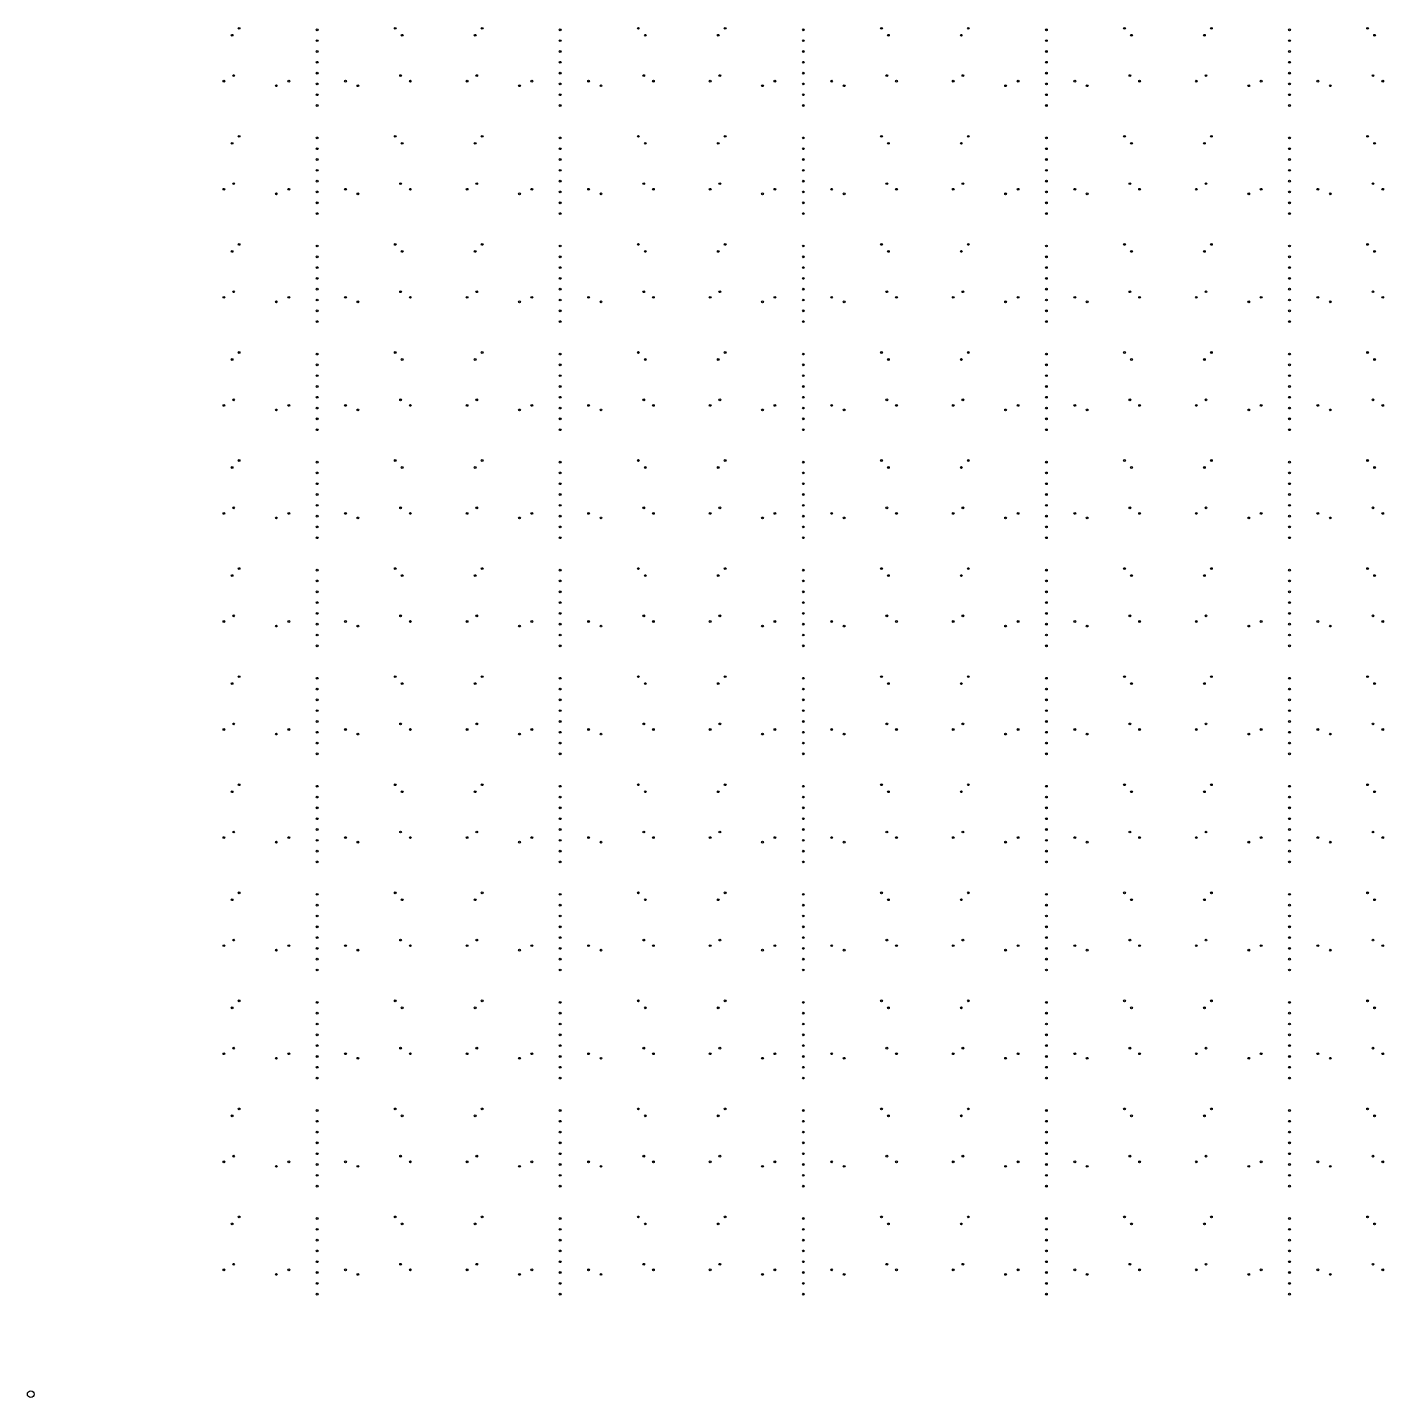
# Model space of a CAD drawing. Extents: x 50 to 173, y 50 to 173.
# Drawn here: x 49.9 to 110, y 49.9 to 110.6 of the extents above; entities that cross this region are included whole.
import ezdxf

# ---------------------------------------------------------------- set-up
doc = ezdxf.new("R2010")
doc.units = 0

msp = doc.modelspace()

# ---------------------------------------------------------------- linework, layer by layer
at = {"layer": '4H'}
msp.add_circle((50, 50), 0.15, dxfattribs=at)
at = {"layer": 'PET'}
for centre in [(59.234, 110.552), (66.16, 110.552), (70.012, 110.552), (76.939, 110.552), (80.791, 110.552), (87.717, 110.552), (91.569, 110.552), (98.496, 110.552), (102.347, 110.552), (109.274, 110.552), (58.925, 110.243), (62.697, 110.483), (62.697, 110.004), (66.469, 110.243), (69.703, 110.243), (73.475, 110.483), (73.475, 110.004), (77.248, 110.243), (80.481, 110.243), (84.254, 110.483), (84.254, 110.004), (88.026, 110.243), (91.26, 110.243), (95.032, 110.483), (95.032, 110.004), (98.805, 110.243), (102.038, 110.243), (105.811, 110.483), (105.811, 110.004), (109.583, 110.243), (62.697, 109.525), (73.475, 109.525), (84.254, 109.525), (95.032, 109.525), (105.811, 109.525), (62.697, 109.046), (73.475, 109.046), (84.254, 109.046), (95.032, 109.046), (105.811, 109.046), (58.565, 108.207), (58.996, 108.456), (61.44, 108.207), (62.697, 108.566), (63.954, 108.207), (66.398, 108.456), (66.829, 108.207), (69.344, 108.207), (69.774, 108.456), (72.218, 108.207), (73.475, 108.566), (74.733, 108.207), (77.177, 108.456), (77.607, 108.207), (80.122, 108.207), (80.553, 108.456), (82.996, 108.207), (84.254, 108.566), (85.511, 108.207), (87.955, 108.456), (88.386, 108.207), (90.901, 108.207), (91.331, 108.456), (93.775, 108.207), (95.032, 108.566), (96.29, 108.207), (98.734, 108.456), (99.164, 108.207), (101.679, 108.207), (102.109, 108.456), (104.553, 108.207), (105.811, 108.566), (107.068, 108.207), (109.512, 108.456), (109.943, 108.207), (60.888, 108.007), (62.697, 108.087), (62.697, 107.608), (64.506, 108.007), (71.667, 108.007), (73.475, 108.087), (73.475, 107.608), (75.284, 108.007), (82.445, 108.007), (84.254, 108.087), (84.254, 107.608), (86.063, 108.007), (93.223, 108.007), (95.032, 108.087), (95.032, 107.608), (96.841, 108.007), (104.002, 108.007), (105.811, 108.087), (105.811, 107.608), (107.62, 108.007), (62.697, 107.129), (73.475, 107.129), (84.254, 107.129), (95.032, 107.129), (105.811, 107.129), (59.234, 105.762), (62.697, 105.692), (66.16, 105.762), (70.012, 105.762), (73.475, 105.692), (76.939, 105.762), (80.791, 105.762), (84.254, 105.692), (87.717, 105.762), (91.569, 105.762), (95.032, 105.692), (98.496, 105.762), (102.347, 105.762), (105.811, 105.692), (109.274, 105.762), (58.925, 105.453), (62.697, 105.213), (66.469, 105.453), (69.703, 105.453), (73.475, 105.213), (77.248, 105.453), (80.481, 105.453), (84.254, 105.213), (88.026, 105.453), (91.26, 105.453), (95.032, 105.213), (98.805, 105.453), (102.038, 105.453), (105.811, 105.213), (109.583, 105.453), (62.697, 104.734), (73.475, 104.734), (84.254, 104.734), (95.032, 104.734), (105.811, 104.734), (62.697, 104.255), (73.475, 104.255), (84.254, 104.255), (95.032, 104.255), (105.811, 104.255), (58.565, 103.417), (58.996, 103.665), (61.44, 103.417), (62.697, 103.776), (62.697, 103.297), (63.954, 103.417), (66.398, 103.665), (66.829, 103.417), (69.344, 103.417), (69.774, 103.665), (72.218, 103.417), (73.475, 103.776), (73.475, 103.297), (74.733, 103.417), (77.177, 103.665), (77.607, 103.417), (80.122, 103.417), (80.553, 103.665), (82.996, 103.417), (84.254, 103.776), (84.254, 103.297), (85.511, 103.417), (87.955, 103.665), (88.386, 103.417), (90.901, 103.417), (91.331, 103.665), (93.775, 103.417), (95.032, 103.776), (95.032, 103.297), (96.29, 103.417), (98.734, 103.665), (99.164, 103.417), (101.679, 103.417), (102.109, 103.665), (104.553, 103.417), (105.811, 103.776), (105.811, 103.297), (107.068, 103.417), (109.512, 103.665), (109.943, 103.417), (60.888, 103.216), (62.697, 102.818), (64.506, 103.216), (71.667, 103.216), (73.475, 102.818), (75.284, 103.216), (82.445, 103.216), (84.254, 102.818), (86.063, 103.216), (93.223, 103.216), (95.032, 102.818), (96.841, 103.216), (104.002, 103.216), (105.811, 102.818), (107.62, 103.216), (62.697, 102.339), (73.475, 102.339), (84.254, 102.339), (95.032, 102.339), (105.811, 102.339), (59.234, 100.971), (62.697, 100.902), (66.16, 100.971), (70.012, 100.971), (73.475, 100.902), (76.939, 100.971), (80.791, 100.971), (84.254, 100.902), (87.717, 100.971), (91.569, 100.971), (95.032, 100.902), (98.496, 100.971), (102.347, 100.971), (105.811, 100.902), (109.274, 100.971), (58.925, 100.662), (62.697, 100.423), (66.469, 100.662), (69.703, 100.662), (73.475, 100.423), (77.248, 100.662), (80.481, 100.662), (84.254, 100.423), (88.026, 100.662), (91.26, 100.662), (95.032, 100.423), (98.805, 100.662), (102.038, 100.662), (105.811, 100.423), (109.583, 100.662), (62.697, 99.944), (73.475, 99.944), (84.254, 99.944), (95.032, 99.944), (105.811, 99.944), (62.697, 99.465), (73.475, 99.465), (84.254, 99.465), (95.032, 99.465), (105.811, 99.465), (58.565, 98.626), (58.996, 98.875), (60.888, 98.426), (61.44, 98.626), (62.697, 98.986), (62.697, 98.507), (63.954, 98.626), (64.506, 98.426), (66.398, 98.875), (66.829, 98.626), (69.344, 98.626), (69.774, 98.875), (71.667, 98.426), (72.218, 98.626), (73.475, 98.986), (73.475, 98.507), (74.733, 98.626), (75.284, 98.426), (77.177, 98.875), (77.607, 98.626), (80.122, 98.626), (80.553, 98.875), (82.445, 98.426), (82.996, 98.626), (84.254, 98.986), (84.254, 98.507), (85.511, 98.626), (86.063, 98.426), (87.955, 98.875), (88.386, 98.626), (90.901, 98.626), (91.331, 98.875), (93.223, 98.426), (93.775, 98.626), (95.032, 98.986), (95.032, 98.507), (96.29, 98.626), (96.841, 98.426), (98.734, 98.875), (99.164, 98.626), (101.679, 98.626), (102.109, 98.875), (104.002, 98.426), (104.553, 98.626), (105.811, 98.986), (105.811, 98.507), (107.068, 98.626), (107.62, 98.426), (109.512, 98.875), (109.943, 98.626), (62.697, 98.028), (73.475, 98.028), (84.254, 98.028), (95.032, 98.028), (105.811, 98.028), (62.697, 97.549), (73.475, 97.549), (84.254, 97.549), (95.032, 97.549), (105.811, 97.549), (59.234, 96.181), (62.697, 96.111), (66.16, 96.181), (70.012, 96.181), (73.475, 96.111), (76.939, 96.181), (80.791, 96.181), (84.254, 96.111), (87.717, 96.181), (91.569, 96.181), (95.032, 96.111), (98.496, 96.181), (102.347, 96.181), (105.811, 96.111), (109.274, 96.181), (58.925, 95.872), (62.697, 95.632), (66.469, 95.872), (69.703, 95.872), (73.475, 95.632), (77.248, 95.872), (80.481, 95.872), (84.254, 95.632), (88.026, 95.872), (91.26, 95.872), (95.032, 95.632), (98.805, 95.872), (102.038, 95.872), (105.811, 95.632), (109.583, 95.872), (62.697, 95.153), (73.475, 95.153), (84.254, 95.153), (95.032, 95.153), (105.811, 95.153), (62.697, 94.674), (62.697, 94.195), (73.475, 94.674), (73.475, 94.195), (84.254, 94.674), (84.254, 94.195), (95.032, 94.674), (95.032, 94.195), (105.811, 94.674), (105.811, 94.195), (58.565, 93.836), (58.996, 94.084), (60.888, 93.635), (61.44, 93.836), (62.697, 93.716), (63.954, 93.836), (64.506, 93.635), (66.398, 94.084), (66.829, 93.836), (69.344, 93.836), (69.774, 94.084), (71.667, 93.635), (72.218, 93.836), (73.475, 93.716), (74.733, 93.836), (75.284, 93.635), (77.177, 94.084), (77.607, 93.836), (80.122, 93.836), (80.553, 94.084), (82.445, 93.635), (82.996, 93.836), (84.254, 93.716), (85.511, 93.836), (86.063, 93.635), (87.955, 94.084), (88.386, 93.836), (90.901, 93.836), (91.331, 94.084), (93.223, 93.635), (93.775, 93.836), (95.032, 93.716), (96.29, 93.836), (96.841, 93.635), (98.734, 94.084), (99.164, 93.836), (101.679, 93.836), (102.109, 94.084), (104.002, 93.635), (104.553, 93.836), (105.811, 93.716), (107.068, 93.836), (107.62, 93.635), (109.512, 94.084), (109.943, 93.836), (62.697, 93.237), (73.475, 93.237), (84.254, 93.237), (95.032, 93.237), (105.811, 93.237), (62.697, 92.758), (73.475, 92.758), (84.254, 92.758), (95.032, 92.758), (105.811, 92.758), (59.234, 91.391), (62.697, 91.321), (66.16, 91.391), (70.012, 91.391), (73.475, 91.321), (76.939, 91.391), (80.791, 91.391), (84.254, 91.321), (87.717, 91.391), (91.569, 91.391), (95.032, 91.321), (98.496, 91.391), (102.347, 91.391), (105.811, 91.321), (109.274, 91.391), (58.925, 91.081), (62.697, 90.842), (66.469, 91.081), (69.703, 91.081), (73.475, 90.842), (77.248, 91.081), (80.481, 91.081), (84.254, 90.842), (88.026, 91.081), (91.26, 91.081), (95.032, 90.842), (98.805, 91.081), (102.038, 91.081), (105.811, 90.842), (109.583, 91.081), (62.697, 90.363), (73.475, 90.363), (84.254, 90.363), (95.032, 90.363), (105.811, 90.363), (58.996, 89.294), (62.697, 89.884), (62.697, 89.405), (66.398, 89.294), (69.774, 89.294), (73.475, 89.884), (73.475, 89.405), (77.177, 89.294), (80.553, 89.294), (84.254, 89.884), (84.254, 89.405), (87.955, 89.294), (91.331, 89.294), (95.032, 89.884), (95.032, 89.405), (98.734, 89.294), (102.109, 89.294), (105.811, 89.884), (105.811, 89.405), (109.512, 89.294), (58.565, 89.046), (60.888, 88.845), (61.44, 89.046), (62.697, 88.926), (63.954, 89.046), (64.506, 88.845), (66.829, 89.046), (69.344, 89.046), (71.667, 88.845), (72.218, 89.046), (73.475, 88.926), (74.733, 89.046), (75.284, 88.845), (77.607, 89.046), (80.122, 89.046), (82.445, 88.845), (82.996, 89.046), (84.254, 88.926), (85.511, 89.046), (86.063, 88.845), (88.386, 89.046), (90.901, 89.046), (93.223, 88.845), (93.775, 89.046), (95.032, 88.926), (96.29, 89.046), (96.841, 88.845), (99.164, 89.046), (101.679, 89.046), (104.002, 88.845), (104.553, 89.046), (105.811, 88.926), (107.068, 89.046), (107.62, 88.845), (109.943, 89.046), (62.697, 88.447), (73.475, 88.447), (84.254, 88.447), (95.032, 88.447), (105.811, 88.447), (62.697, 87.968), (73.475, 87.968), (84.254, 87.968), (95.032, 87.968), (105.811, 87.968), (58.925, 86.291), (59.234, 86.6), (62.697, 86.531), (66.16, 86.6), (66.469, 86.291), (69.703, 86.291), (70.012, 86.6), (73.475, 86.531), (76.939, 86.6), (77.248, 86.291), (80.481, 86.291), (80.791, 86.6), (84.254, 86.531), (87.717, 86.6), (88.026, 86.291), (91.26, 86.291), (91.569, 86.6), (95.032, 86.531), (98.496, 86.6), (98.805, 86.291), (102.038, 86.291), (102.347, 86.6), (105.811, 86.531), (109.274, 86.6), (109.583, 86.291), (62.697, 86.052), (73.475, 86.052), (84.254, 86.052), (95.032, 86.052), (105.811, 86.052), (62.697, 85.572), (62.697, 85.093), (73.475, 85.572), (73.475, 85.093), (84.254, 85.572), (84.254, 85.093), (95.032, 85.572), (95.032, 85.093), (105.811, 85.572), (105.811, 85.093), (58.996, 84.504), (62.697, 84.614), (66.398, 84.504), (69.774, 84.504), (73.475, 84.614), (77.177, 84.504), (80.553, 84.504), (84.254, 84.614), (87.955, 84.504), (91.331, 84.504), (95.032, 84.614), (98.734, 84.504), (102.109, 84.504), (105.811, 84.614), (109.512, 84.504), (58.565, 84.255), (60.888, 84.054), (61.44, 84.255), (62.697, 84.135), (63.954, 84.255), (64.506, 84.054), (66.829, 84.255), (69.344, 84.255), (71.667, 84.054), (72.218, 84.255), (73.475, 84.135), (74.733, 84.255), (75.284, 84.054), (77.607, 84.255), (80.122, 84.255), (82.445, 84.054), (82.996, 84.255), (84.254, 84.135), (85.511, 84.255), (86.063, 84.054), (88.386, 84.255), (90.901, 84.255), (93.223, 84.054), (93.775, 84.255), (95.032, 84.135), (96.29, 84.255), (96.841, 84.054), (99.164, 84.255), (101.679, 84.255), (104.002, 84.054), (104.553, 84.255), (105.811, 84.135), (107.068, 84.255), (107.62, 84.054), (109.943, 84.255), (62.697, 83.656), (73.475, 83.656), (84.254, 83.656), (95.032, 83.656), (105.811, 83.656), (62.697, 83.177), (73.475, 83.177), (84.254, 83.177), (95.032, 83.177), (105.811, 83.177), (58.925, 81.501), (59.234, 81.81), (62.697, 81.74), (66.16, 81.81), (66.469, 81.501), (69.703, 81.501), (70.012, 81.81), (73.475, 81.74), (76.939, 81.81), (77.248, 81.501), (80.481, 81.501), (80.791, 81.81), (84.254, 81.74), (87.717, 81.81), (88.026, 81.501), (91.26, 81.501), (91.569, 81.81), (95.032, 81.74), (98.496, 81.81), (98.805, 81.501), (102.038, 81.501), (102.347, 81.81), (105.811, 81.74), (109.274, 81.81), (109.583, 81.501), (62.697, 81.261), (73.475, 81.261), (84.254, 81.261), (95.032, 81.261), (105.811, 81.261), (62.697, 80.782), (62.697, 80.303), (73.475, 80.782), (73.475, 80.303), (84.254, 80.782), (84.254, 80.303), (95.032, 80.782), (95.032, 80.303), (105.811, 80.782), (105.811, 80.303), (58.996, 79.713), (62.697, 79.824), (66.398, 79.713), (69.774, 79.713), (73.475, 79.824), (77.177, 79.713), (80.553, 79.713), (84.254, 79.824), (87.955, 79.713), (91.331, 79.713), (95.032, 79.824), (98.734, 79.713), (102.109, 79.713), (105.811, 79.824), (109.512, 79.713), (58.565, 79.465), (60.888, 79.264), (61.44, 79.465), (62.697, 79.345), (63.954, 79.465), (64.506, 79.264), (66.829, 79.465), (69.344, 79.465), (71.667, 79.264), (72.218, 79.465), (73.475, 79.345), (74.733, 79.465), (75.284, 79.264), (77.607, 79.465), (80.122, 79.465), (82.445, 79.264), (82.996, 79.465), (84.254, 79.345), (85.511, 79.465), (86.063, 79.264), (88.386, 79.465), (90.901, 79.465), (93.223, 79.264), (93.775, 79.465), (95.032, 79.345), (96.29, 79.465), (96.841, 79.264), (99.164, 79.465), (101.679, 79.465), (104.002, 79.264), (104.553, 79.465), (105.811, 79.345), (107.068, 79.465), (107.62, 79.264), (109.943, 79.465), (62.697, 78.866), (62.697, 78.387), (73.475, 78.866), (73.475, 78.387), (84.254, 78.866), (84.254, 78.387), (95.032, 78.866), (95.032, 78.387), (105.811, 78.866), (105.811, 78.387), (58.925, 76.71), (59.234, 77.019), (62.697, 76.95), (66.16, 77.019), (66.469, 76.71), (69.703, 76.71), (70.012, 77.019), (73.475, 76.95), (76.939, 77.019), (77.248, 76.71), (80.481, 76.71), (80.791, 77.019), (84.254, 76.95), (87.717, 77.019), (88.026, 76.71), (91.26, 76.71), (91.569, 77.019), (95.032, 76.95), (98.496, 77.019), (98.805, 76.71), (102.038, 76.71), (102.347, 77.019), (105.811, 76.95), (109.274, 77.019), (109.583, 76.71), (62.697, 76.471), (62.697, 75.992), (73.475, 76.471), (73.475, 75.992), (84.254, 76.471), (84.254, 75.992), (95.032, 76.471), (95.032, 75.992), (105.811, 76.471), (105.811, 75.992), (62.697, 75.513), (73.475, 75.513), (84.254, 75.513), (95.032, 75.513), (105.811, 75.513), (58.996, 74.923), (62.697, 75.034), (66.398, 74.923), (69.774, 74.923), (73.475, 75.034), (77.177, 74.923), (80.553, 74.923), (84.254, 75.034), (87.955, 74.923), (91.331, 74.923), (95.032, 75.034), (98.734, 74.923), (102.109, 74.923), (105.811, 75.034), (109.512, 74.923), (58.565, 74.674), (60.888, 74.474), (61.44, 74.674), (62.697, 74.555), (63.954, 74.674), (64.506, 74.474), (66.829, 74.674), (69.344, 74.674), (71.667, 74.474), (72.218, 74.674), (73.475, 74.555), (74.733, 74.674), (75.284, 74.474), (77.607, 74.674), (80.122, 74.674), (82.445, 74.474), (82.996, 74.674), (84.254, 74.555), (85.511, 74.674), (86.063, 74.474), (88.386, 74.674), (90.901, 74.674), (93.223, 74.474), (93.775, 74.674), (95.032, 74.555), (96.29, 74.674), (96.841, 74.474), (99.164, 74.674), (101.679, 74.674), (104.002, 74.474), (104.553, 74.674), (105.811, 74.555), (107.068, 74.674), (107.62, 74.474), (109.943, 74.674), (62.697, 74.075), (62.697, 73.596), (73.475, 74.075), (73.475, 73.596), (84.254, 74.075), (84.254, 73.596), (95.032, 74.075), (95.032, 73.596), (105.811, 74.075), (105.811, 73.596), (58.925, 71.92), (59.234, 72.229), (62.697, 72.159), (62.697, 71.68), (66.16, 72.229), (66.469, 71.92), (69.703, 71.92), (70.012, 72.229), (73.475, 72.159), (73.475, 71.68), (76.939, 72.229), (77.248, 71.92), (80.481, 71.92), (80.791, 72.229), (84.254, 72.159), (84.254, 71.68), (87.717, 72.229), (88.026, 71.92), (91.26, 71.92), (91.569, 72.229), (95.032, 72.159), (95.032, 71.68), (98.496, 72.229), (98.805, 71.92), (102.038, 71.92), (102.347, 72.229), (105.811, 72.159), (105.811, 71.68), (109.274, 72.229), (109.583, 71.92), (62.697, 71.201), (73.475, 71.201), (84.254, 71.201), (95.032, 71.201), (105.811, 71.201), (62.697, 70.722), (73.475, 70.722), (84.254, 70.722), (95.032, 70.722), (105.811, 70.722), (58.565, 69.884), (58.996, 70.132), (61.44, 69.884), (62.697, 70.243), (63.954, 69.884), (66.398, 70.132), (66.829, 69.884), (69.344, 69.884), (69.774, 70.132), (72.218, 69.884), (73.475, 70.243), (74.733, 69.884), (77.177, 70.132), (77.607, 69.884), (80.122, 69.884), (80.553, 70.132), (82.996, 69.884), (84.254, 70.243), (85.511, 69.884), (87.955, 70.132), (88.386, 69.884), (90.901, 69.884), (91.331, 70.132), (93.775, 69.884), (95.032, 70.243), (96.29, 69.884), (98.734, 70.132), (99.164, 69.884), (101.679, 69.884), (102.109, 70.132), (104.553, 69.884), (105.811, 70.243), (107.068, 69.884), (109.512, 70.132), (109.943, 69.884), (60.888, 69.683), (62.697, 69.764), (62.697, 69.285), (64.506, 69.683), (71.667, 69.683), (73.475, 69.764), (73.475, 69.285), (75.284, 69.683), (82.445, 69.683), (84.254, 69.764), (84.254, 69.285), (86.063, 69.683), (93.223, 69.683), (95.032, 69.764), (95.032, 69.285), (96.841, 69.683), (104.002, 69.683), (105.811, 69.764), (105.811, 69.285), (107.62, 69.683), (62.697, 68.806), (73.475, 68.806), (84.254, 68.806), (95.032, 68.806), (105.811, 68.806), (59.234, 67.438), (66.16, 67.438), (70.012, 67.438), (76.939, 67.438), (80.791, 67.438), (87.717, 67.438), (91.569, 67.438), (98.496, 67.438), (102.347, 67.438), (109.274, 67.438), (58.925, 67.129), (62.697, 67.369), (62.697, 66.89), (66.469, 67.129), (69.703, 67.129), (73.475, 67.369), (73.475, 66.89), (77.248, 67.129), (80.481, 67.129), (84.254, 67.369), (84.254, 66.89), (88.026, 67.129), (91.26, 67.129), (95.032, 67.369), (95.032, 66.89), (98.805, 67.129), (102.038, 67.129), (105.811, 67.369), (105.811, 66.89), (109.583, 67.129), (62.697, 66.411), (73.475, 66.411), (84.254, 66.411), (95.032, 66.411), (105.811, 66.411), (62.697, 65.932), (73.475, 65.932), (84.254, 65.932), (95.032, 65.932), (105.811, 65.932), (58.565, 65.093), (58.996, 65.342), (61.44, 65.093), (62.697, 65.453), (63.954, 65.093), (66.398, 65.342), (66.829, 65.093), (69.344, 65.093), (69.774, 65.342), (72.218, 65.093), (73.475, 65.453), (74.733, 65.093), (77.177, 65.342), (77.607, 65.093), (80.122, 65.093), (80.553, 65.342), (82.996, 65.093), (84.254, 65.453), (85.511, 65.093), (87.955, 65.342), (88.386, 65.093), (90.901, 65.093), (91.331, 65.342), (93.775, 65.093), (95.032, 65.453), (96.29, 65.093), (98.734, 65.342), (99.164, 65.093), (101.679, 65.093), (102.109, 65.342), (104.553, 65.093), (105.811, 65.453), (107.068, 65.093), (109.512, 65.342), (109.943, 65.093), (60.888, 64.893), (62.697, 64.974), (62.697, 64.495), (64.506, 64.893), (71.667, 64.893), (73.475, 64.974), (73.475, 64.495), (75.284, 64.893), (82.445, 64.893), (84.254, 64.974), (84.254, 64.495), (86.063, 64.893), (93.223, 64.893), (95.032, 64.974), (95.032, 64.495), (96.841, 64.893), (104.002, 64.893), (105.811, 64.974), (105.811, 64.495), (107.62, 64.893), (62.697, 64.016), (73.475, 64.016), (84.254, 64.016), (95.032, 64.016), (105.811, 64.016), (59.234, 62.648), (62.697, 62.578), (66.16, 62.648), (70.012, 62.648), (73.475, 62.578), (76.939, 62.648), (80.791, 62.648), (84.254, 62.578), (87.717, 62.648), (91.569, 62.648), (95.032, 62.578), (98.496, 62.648), (102.347, 62.648), (105.811, 62.578), (109.274, 62.648), (58.925, 62.339), (62.697, 62.099), (66.469, 62.339), (69.703, 62.339), (73.475, 62.099), (77.248, 62.339), (80.481, 62.339), (84.254, 62.099), (88.026, 62.339), (91.26, 62.339), (95.032, 62.099), (98.805, 62.339), (102.038, 62.339), (105.811, 62.099), (109.583, 62.339), (62.697, 61.62), (73.475, 61.62), (84.254, 61.62), (95.032, 61.62), (105.811, 61.62), (62.697, 61.141), (73.475, 61.141), (84.254, 61.141), (95.032, 61.141), (105.811, 61.141), (58.565, 60.303), (58.996, 60.552), (61.44, 60.303), (62.697, 60.662), (62.697, 60.183), (63.954, 60.303), (66.398, 60.552), (66.829, 60.303), (69.344, 60.303), (69.774, 60.552), (72.218, 60.303), (73.475, 60.662), (73.475, 60.183), (74.733, 60.303), (77.177, 60.552), (77.607, 60.303), (80.122, 60.303), (80.553, 60.552), (82.996, 60.303), (84.254, 60.662), (84.254, 60.183), (85.511, 60.303), (87.955, 60.552), (88.386, 60.303), (90.901, 60.303), (91.331, 60.552), (93.775, 60.303), (95.032, 60.662), (95.032, 60.183), (96.29, 60.303), (98.734, 60.552), (99.164, 60.303), (101.679, 60.303), (102.109, 60.552), (104.553, 60.303), (105.811, 60.662), (105.811, 60.183), (107.068, 60.303), (109.512, 60.552), (109.943, 60.303), (60.888, 60.102), (62.697, 59.704), (64.506, 60.102), (71.667, 60.102), (73.475, 59.704), (75.284, 60.102), (82.445, 60.102), (84.254, 59.704), (86.063, 60.102), (93.223, 60.102), (95.032, 59.704), (96.841, 60.102), (104.002, 60.102), (105.811, 59.704), (107.62, 60.102), (62.697, 59.225), (73.475, 59.225), (84.254, 59.225), (95.032, 59.225), (105.811, 59.225), (59.234, 57.858), (62.697, 57.788), (66.16, 57.858), (70.012, 57.858), (73.475, 57.788), (76.939, 57.858), (80.791, 57.858), (84.254, 57.788), (87.717, 57.858), (91.569, 57.858), (95.032, 57.788), (98.496, 57.858), (102.347, 57.858), (105.811, 57.788), (109.274, 57.858), (58.925, 57.549), (62.697, 57.309), (66.469, 57.549), (69.703, 57.549), (73.475, 57.309), (77.248, 57.549), (80.481, 57.549), (84.254, 57.309), (88.026, 57.549), (91.26, 57.549), (95.032, 57.309), (98.805, 57.549), (102.038, 57.549), (105.811, 57.309), (109.583, 57.549), (62.697, 56.83), (73.475, 56.83), (84.254, 56.83), (95.032, 56.83), (105.811, 56.83), (62.697, 56.351), (73.475, 56.351), (84.254, 56.351), (95.032, 56.351), (105.811, 56.351), (58.565, 55.513), (58.996, 55.761), (60.888, 55.312), (61.44, 55.513), (62.697, 55.872), (62.697, 55.393), (63.954, 55.513), (64.506, 55.312), (66.398, 55.761), (66.829, 55.513), (69.344, 55.513), (69.774, 55.761), (71.667, 55.312), (72.218, 55.513), (73.475, 55.872), (73.475, 55.393), (74.733, 55.513), (75.284, 55.312), (77.177, 55.761), (77.607, 55.513), (80.122, 55.513), (80.553, 55.761), (82.445, 55.312), (82.996, 55.513), (84.254, 55.872), (84.254, 55.393), (85.511, 55.513), (86.063, 55.312), (87.955, 55.761), (88.386, 55.513), (90.901, 55.513), (91.331, 55.761), (93.223, 55.312), (93.775, 55.513), (95.032, 55.872), (95.032, 55.393), (96.29, 55.513), (96.841, 55.312), (98.734, 55.761), (99.164, 55.513), (101.679, 55.513), (102.109, 55.761), (104.002, 55.312), (104.553, 55.513), (105.811, 55.872), (105.811, 55.393), (107.068, 55.513), (107.62, 55.312), (109.512, 55.761), (109.943, 55.513), (62.697, 54.914), (73.475, 54.914), (84.254, 54.914), (95.032, 54.914), (105.811, 54.914), (62.697, 54.435), (73.475, 54.435), (84.254, 54.435), (95.032, 54.435), (105.811, 54.435)]:
    msp.add_circle(centre, 0.005, dxfattribs=at)
at = {"layer": 'V9'}
for centre in [(59.234, 110.552), (66.16, 110.552), (70.012, 110.552), (76.939, 110.552), (80.791, 110.552), (87.717, 110.552), (91.569, 110.552), (98.496, 110.552), (102.347, 110.552), (109.274, 110.552), (58.925, 110.243), (62.697, 110.483), (62.697, 110.004), (66.469, 110.243), (69.703, 110.243), (73.475, 110.483), (73.475, 110.004), (77.248, 110.243), (80.481, 110.243), (84.254, 110.483), (84.254, 110.004), (88.026, 110.243), (91.26, 110.243), (95.032, 110.483), (95.032, 110.004), (98.805, 110.243), (102.038, 110.243), (105.811, 110.483), (105.811, 110.004), (109.583, 110.243), (62.697, 109.525), (73.475, 109.525), (84.254, 109.525), (95.032, 109.525), (105.811, 109.525), (62.697, 109.046), (73.475, 109.046), (84.254, 109.046), (95.032, 109.046), (105.811, 109.046), (58.565, 108.207), (58.996, 108.456), (61.44, 108.207), (62.697, 108.566), (62.697, 108.087), (63.954, 108.207), (66.398, 108.456), (66.829, 108.207), (69.344, 108.207), (69.774, 108.456), (72.218, 108.207), (73.475, 108.566), (73.475, 108.087), (74.733, 108.207), (77.177, 108.456), (77.607, 108.207), (80.122, 108.207), (80.553, 108.456), (82.996, 108.207), (84.254, 108.566), (84.254, 108.087), (85.511, 108.207), (87.955, 108.456), (88.386, 108.207), (90.901, 108.207), (91.331, 108.456), (93.775, 108.207), (95.032, 108.566), (95.032, 108.087), (96.29, 108.207), (98.734, 108.456), (99.164, 108.207), (101.679, 108.207), (102.109, 108.456), (104.553, 108.207), (105.811, 108.566), (105.811, 108.087), (107.068, 108.207), (109.512, 108.456), (109.943, 108.207), (60.888, 108.007), (62.697, 107.608), (64.506, 108.007), (71.667, 108.007), (73.475, 107.608), (75.284, 108.007), (82.445, 108.007), (84.254, 107.608), (86.063, 108.007), (93.223, 108.007), (95.032, 107.608), (96.841, 108.007), (104.002, 108.007), (105.811, 107.608), (107.62, 108.007), (62.697, 107.129), (73.475, 107.129), (84.254, 107.129), (95.032, 107.129), (105.811, 107.129), (59.234, 105.762), (62.697, 105.692), (66.16, 105.762), (70.012, 105.762), (73.475, 105.692), (76.939, 105.762), (80.791, 105.762), (84.254, 105.692), (87.717, 105.762), (91.569, 105.762), (95.032, 105.692), (98.496, 105.762), (102.347, 105.762), (105.811, 105.692), (109.274, 105.762), (58.925, 105.453), (62.697, 105.213), (66.469, 105.453), (69.703, 105.453), (73.475, 105.213), (77.248, 105.453), (80.481, 105.453), (84.254, 105.213), (88.026, 105.453), (91.26, 105.453), (95.032, 105.213), (98.805, 105.453), (102.038, 105.453), (105.811, 105.213), (109.583, 105.453), (62.697, 104.734), (73.475, 104.734), (84.254, 104.734), (95.032, 104.734), (105.811, 104.734), (62.697, 104.255), (73.475, 104.255), (84.254, 104.255), (95.032, 104.255), (105.811, 104.255), (58.565, 103.417), (58.996, 103.665), (61.44, 103.417), (62.697, 103.776), (62.697, 103.297), (63.954, 103.417), (66.398, 103.665), (66.829, 103.417), (69.344, 103.417), (69.774, 103.665), (72.218, 103.417), (73.475, 103.776), (73.475, 103.297), (74.733, 103.417), (77.177, 103.665), (77.607, 103.417), (80.122, 103.417), (80.553, 103.665), (82.996, 103.417), (84.254, 103.776), (84.254, 103.297), (85.511, 103.417), (87.955, 103.665), (88.386, 103.417), (90.901, 103.417), (91.331, 103.665), (93.775, 103.417), (95.032, 103.776), (95.032, 103.297), (96.29, 103.417), (98.734, 103.665), (99.164, 103.417), (101.679, 103.417), (102.109, 103.665), (104.553, 103.417), (105.811, 103.776), (105.811, 103.297), (107.068, 103.417), (109.512, 103.665), (109.943, 103.417), (60.888, 103.216), (62.697, 102.818), (64.506, 103.216), (71.667, 103.216), (73.475, 102.818), (75.284, 103.216), (82.445, 103.216), (84.254, 102.818), (86.063, 103.216), (93.223, 103.216), (95.032, 102.818), (96.841, 103.216), (104.002, 103.216), (105.811, 102.818), (107.62, 103.216), (62.697, 102.339), (73.475, 102.339), (84.254, 102.339), (95.032, 102.339), (105.811, 102.339), (59.234, 100.971), (62.697, 100.902), (66.16, 100.971), (70.012, 100.971), (73.475, 100.902), (76.939, 100.971), (80.791, 100.971), (84.254, 100.902), (87.717, 100.971), (91.569, 100.971), (95.032, 100.902), (98.496, 100.971), (102.347, 100.971), (105.811, 100.902), (109.274, 100.971), (58.925, 100.662), (62.697, 100.423), (66.469, 100.662), (69.703, 100.662), (73.475, 100.423), (77.248, 100.662), (80.481, 100.662), (84.254, 100.423), (88.026, 100.662), (91.26, 100.662), (95.032, 100.423), (98.805, 100.662), (102.038, 100.662), (105.811, 100.423), (109.583, 100.662), (62.697, 99.944), (73.475, 99.944), (84.254, 99.944), (95.032, 99.944), (105.811, 99.944), (62.697, 99.465), (62.697, 98.986), (73.475, 99.465), (73.475, 98.986), (84.254, 99.465), (84.254, 98.986), (95.032, 99.465), (95.032, 98.986), (105.811, 99.465), (105.811, 98.986), (58.565, 98.626), (58.996, 98.875), (60.888, 98.426), (61.44, 98.626), (62.697, 98.507), (63.954, 98.626), (64.506, 98.426), (66.398, 98.875), (66.829, 98.626), (69.344, 98.626), (69.774, 98.875), (71.667, 98.426), (72.218, 98.626), (73.475, 98.507), (74.733, 98.626), (75.284, 98.426), (77.177, 98.875), (77.607, 98.626), (80.122, 98.626), (80.553, 98.875), (82.445, 98.426), (82.996, 98.626), (84.254, 98.507), (85.511, 98.626), (86.063, 98.426), (87.955, 98.875), (88.386, 98.626), (90.901, 98.626), (91.331, 98.875), (93.223, 98.426), (93.775, 98.626), (95.032, 98.507), (96.29, 98.626), (96.841, 98.426), (98.734, 98.875), (99.164, 98.626), (101.679, 98.626), (102.109, 98.875), (104.002, 98.426), (104.553, 98.626), (105.811, 98.507), (107.068, 98.626), (107.62, 98.426), (109.512, 98.875), (109.943, 98.626), (62.697, 98.028), (73.475, 98.028), (84.254, 98.028), (95.032, 98.028), (105.811, 98.028), (62.697, 97.549), (73.475, 97.549), (84.254, 97.549), (95.032, 97.549), (105.811, 97.549), (59.234, 96.181), (62.697, 96.111), (66.16, 96.181), (70.012, 96.181), (73.475, 96.111), (76.939, 96.181), (80.791, 96.181), (84.254, 96.111), (87.717, 96.181), (91.569, 96.181), (95.032, 96.111), (98.496, 96.181), (102.347, 96.181), (105.811, 96.111), (109.274, 96.181), (58.925, 95.872), (62.697, 95.632), (66.469, 95.872), (69.703, 95.872), (73.475, 95.632), (77.248, 95.872), (80.481, 95.872), (84.254, 95.632), (88.026, 95.872), (91.26, 95.872), (95.032, 95.632), (98.805, 95.872), (102.038, 95.872), (105.811, 95.632), (109.583, 95.872), (62.697, 95.153), (73.475, 95.153), (84.254, 95.153), (95.032, 95.153), (105.811, 95.153), (62.697, 94.674), (62.697, 94.195), (73.475, 94.674), (73.475, 94.195), (84.254, 94.674), (84.254, 94.195), (95.032, 94.674), (95.032, 94.195), (105.811, 94.674), (105.811, 94.195), (58.565, 93.836), (58.996, 94.084), (60.888, 93.635), (61.44, 93.836), (62.697, 93.716), (63.954, 93.836), (64.506, 93.635), (66.398, 94.084), (66.829, 93.836), (69.344, 93.836), (69.774, 94.084), (71.667, 93.635), (72.218, 93.836), (73.475, 93.716), (74.733, 93.836), (75.284, 93.635), (77.177, 94.084), (77.607, 93.836), (80.122, 93.836), (80.553, 94.084), (82.445, 93.635), (82.996, 93.836), (84.254, 93.716), (85.511, 93.836), (86.063, 93.635), (87.955, 94.084), (88.386, 93.836), (90.901, 93.836), (91.331, 94.084), (93.223, 93.635), (93.775, 93.836), (95.032, 93.716), (96.29, 93.836), (96.841, 93.635), (98.734, 94.084), (99.164, 93.836), (101.679, 93.836), (102.109, 94.084), (104.002, 93.635), (104.553, 93.836), (105.811, 93.716), (107.068, 93.836), (107.62, 93.635), (109.512, 94.084), (109.943, 93.836), (62.697, 93.237), (73.475, 93.237), (84.254, 93.237), (95.032, 93.237), (105.811, 93.237), (62.697, 92.758), (73.475, 92.758), (84.254, 92.758), (95.032, 92.758), (105.811, 92.758), (58.925, 91.081), (59.234, 91.391), (62.697, 91.321), (66.16, 91.391), (66.469, 91.081), (69.703, 91.081), (70.012, 91.391), (73.475, 91.321), (76.939, 91.391), (77.248, 91.081), (80.481, 91.081), (80.791, 91.391), (84.254, 91.321), (87.717, 91.391), (88.026, 91.081), (91.26, 91.081), (91.569, 91.391), (95.032, 91.321), (98.496, 91.391), (98.805, 91.081), (102.038, 91.081), (102.347, 91.391), (105.811, 91.321), (109.274, 91.391), (109.583, 91.081), (62.697, 90.842), (73.475, 90.842), (84.254, 90.842), (95.032, 90.842), (105.811, 90.842), (62.697, 90.363), (62.697, 89.884), (73.475, 90.363), (73.475, 89.884), (84.254, 90.363), (84.254, 89.884), (95.032, 90.363), (95.032, 89.884), (105.811, 90.363), (105.811, 89.884), (58.996, 89.294), (62.697, 89.405), (66.398, 89.294), (69.774, 89.294), (73.475, 89.405), (77.177, 89.294), (80.553, 89.294), (84.254, 89.405), (87.955, 89.294), (91.331, 89.294), (95.032, 89.405), (98.734, 89.294), (102.109, 89.294), (105.811, 89.405), (109.512, 89.294), (58.565, 89.046), (60.888, 88.845), (61.44, 89.046), (62.697, 88.926), (63.954, 89.046), (64.506, 88.845), (66.829, 89.046), (69.344, 89.046), (71.667, 88.845), (72.218, 89.046), (73.475, 88.926), (74.733, 89.046), (75.284, 88.845), (77.607, 89.046), (80.122, 89.046), (82.445, 88.845), (82.996, 89.046), (84.254, 88.926), (85.511, 89.046), (86.063, 88.845), (88.386, 89.046), (90.901, 89.046), (93.223, 88.845), (93.775, 89.046), (95.032, 88.926), (96.29, 89.046), (96.841, 88.845), (99.164, 89.046), (101.679, 89.046), (104.002, 88.845), (104.553, 89.046), (105.811, 88.926), (107.068, 89.046), (107.62, 88.845), (109.943, 89.046), (62.697, 88.447), (73.475, 88.447), (84.254, 88.447), (95.032, 88.447), (105.811, 88.447), (62.697, 87.968), (73.475, 87.968), (84.254, 87.968), (95.032, 87.968), (105.811, 87.968), (58.925, 86.291), (59.234, 86.6), (62.697, 86.531), (66.16, 86.6), (66.469, 86.291), (69.703, 86.291), (70.012, 86.6), (73.475, 86.531), (76.939, 86.6), (77.248, 86.291), (80.481, 86.291), (80.791, 86.6), (84.254, 86.531), (87.717, 86.6), (88.026, 86.291), (91.26, 86.291), (91.569, 86.6), (95.032, 86.531), (98.496, 86.6), (98.805, 86.291), (102.038, 86.291), (102.347, 86.6), (105.811, 86.531), (109.274, 86.6), (109.583, 86.291), (62.697, 86.052), (73.475, 86.052), (84.254, 86.052), (95.032, 86.052), (105.811, 86.052), (62.697, 85.572), (62.697, 85.093), (73.475, 85.572), (73.475, 85.093), (84.254, 85.572), (84.254, 85.093), (95.032, 85.572), (95.032, 85.093), (105.811, 85.572), (105.811, 85.093), (58.996, 84.504), (62.697, 84.614), (66.398, 84.504), (69.774, 84.504), (73.475, 84.614), (77.177, 84.504), (80.553, 84.504), (84.254, 84.614), (87.955, 84.504), (91.331, 84.504), (95.032, 84.614), (98.734, 84.504), (102.109, 84.504), (105.811, 84.614), (109.512, 84.504), (58.565, 84.255), (60.888, 84.054), (61.44, 84.255), (62.697, 84.135), (63.954, 84.255), (64.506, 84.054), (66.829, 84.255), (69.344, 84.255), (71.667, 84.054), (72.218, 84.255), (73.475, 84.135), (74.733, 84.255), (75.284, 84.054), (77.607, 84.255), (80.122, 84.255), (82.445, 84.054), (82.996, 84.255), (84.254, 84.135), (85.511, 84.255), (86.063, 84.054), (88.386, 84.255), (90.901, 84.255), (93.223, 84.054), (93.775, 84.255), (95.032, 84.135), (96.29, 84.255), (96.841, 84.054), (99.164, 84.255), (101.679, 84.255), (104.002, 84.054), (104.553, 84.255), (105.811, 84.135), (107.068, 84.255), (107.62, 84.054), (109.943, 84.255), (62.697, 83.656), (62.697, 83.177), (73.475, 83.656), (73.475, 83.177), (84.254, 83.656), (84.254, 83.177), (95.032, 83.656), (95.032, 83.177), (105.811, 83.656), (105.811, 83.177), (58.925, 81.501), (59.234, 81.81), (62.697, 81.74), (66.16, 81.81), (66.469, 81.501), (69.703, 81.501), (70.012, 81.81), (73.475, 81.74), (76.939, 81.81), (77.248, 81.501), (80.481, 81.501), (80.791, 81.81), (84.254, 81.74), (87.717, 81.81), (88.026, 81.501), (91.26, 81.501), (91.569, 81.81), (95.032, 81.74), (98.496, 81.81), (98.805, 81.501), (102.038, 81.501), (102.347, 81.81), (105.811, 81.74), (109.274, 81.81), (109.583, 81.501), (62.697, 81.261), (62.697, 80.782), (73.475, 81.261), (73.475, 80.782), (84.254, 81.261), (84.254, 80.782), (95.032, 81.261), (95.032, 80.782), (105.811, 81.261), (105.811, 80.782), (62.697, 80.303), (73.475, 80.303), (84.254, 80.303), (95.032, 80.303), (105.811, 80.303), (58.996, 79.713), (62.697, 79.824), (66.398, 79.713), (69.774, 79.713), (73.475, 79.824), (77.177, 79.713), (80.553, 79.713), (84.254, 79.824), (87.955, 79.713), (91.331, 79.713), (95.032, 79.824), (98.734, 79.713), (102.109, 79.713), (105.811, 79.824), (109.512, 79.713), (58.565, 79.465), (60.888, 79.264), (61.44, 79.465), (62.697, 79.345), (63.954, 79.465), (64.506, 79.264), (66.829, 79.465), (69.344, 79.465), (71.667, 79.264), (72.218, 79.465), (73.475, 79.345), (74.733, 79.465), (75.284, 79.264), (77.607, 79.465), (80.122, 79.465), (82.445, 79.264), (82.996, 79.465), (84.254, 79.345), (85.511, 79.465), (86.063, 79.264), (88.386, 79.465), (90.901, 79.465), (93.223, 79.264), (93.775, 79.465), (95.032, 79.345), (96.29, 79.465), (96.841, 79.264), (99.164, 79.465), (101.679, 79.465), (104.002, 79.264), (104.553, 79.465), (105.811, 79.345), (107.068, 79.465), (107.62, 79.264), (109.943, 79.465), (62.697, 78.866), (62.697, 78.387), (73.475, 78.866), (73.475, 78.387), (84.254, 78.866), (84.254, 78.387), (95.032, 78.866), (95.032, 78.387), (105.811, 78.866), (105.811, 78.387), (58.925, 76.71), (59.234, 77.019), (62.697, 76.95), (66.16, 77.019), (66.469, 76.71), (69.703, 76.71), (70.012, 77.019), (73.475, 76.95), (76.939, 77.019), (77.248, 76.71), (80.481, 76.71), (80.791, 77.019), (84.254, 76.95), (87.717, 77.019), (88.026, 76.71), (91.26, 76.71), (91.569, 77.019), (95.032, 76.95), (98.496, 77.019), (98.805, 76.71), (102.038, 76.71), (102.347, 77.019), (105.811, 76.95), (109.274, 77.019), (109.583, 76.71), (62.697, 76.471), (62.697, 75.992), (73.475, 76.471), (73.475, 75.992), (84.254, 76.471), (84.254, 75.992), (95.032, 76.471), (95.032, 75.992), (105.811, 76.471), (105.811, 75.992), (62.697, 75.513), (73.475, 75.513), (84.254, 75.513), (95.032, 75.513), (105.811, 75.513), (58.565, 74.674), (58.996, 74.923), (61.44, 74.674), (62.697, 75.034), (63.954, 74.674), (66.398, 74.923), (66.829, 74.674), (69.344, 74.674), (69.774, 74.923), (72.218, 74.674), (73.475, 75.034), (74.733, 74.674), (77.177, 74.923), (77.607, 74.674), (80.122, 74.674), (80.553, 74.923), (82.996, 74.674), (84.254, 75.034), (85.511, 74.674), (87.955, 74.923), (88.386, 74.674), (90.901, 74.674), (91.331, 74.923), (93.775, 74.674), (95.032, 75.034), (96.29, 74.674), (98.734, 74.923), (99.164, 74.674), (101.679, 74.674), (102.109, 74.923), (104.553, 74.674), (105.811, 75.034), (107.068, 74.674), (109.512, 74.923), (109.943, 74.674), (60.888, 74.474), (62.697, 74.555), (62.697, 74.075), (64.506, 74.474), (71.667, 74.474), (73.475, 74.555), (73.475, 74.075), (75.284, 74.474), (82.445, 74.474), (84.254, 74.555), (84.254, 74.075), (86.063, 74.474), (93.223, 74.474), (95.032, 74.555), (95.032, 74.075), (96.841, 74.474), (104.002, 74.474), (105.811, 74.555), (105.811, 74.075), (107.62, 74.474), (62.697, 73.596), (73.475, 73.596), (84.254, 73.596), (95.032, 73.596), (105.811, 73.596), (58.925, 71.92), (59.234, 72.229), (62.697, 72.159), (62.697, 71.68), (66.16, 72.229), (66.469, 71.92), (69.703, 71.92), (70.012, 72.229), (73.475, 72.159), (73.475, 71.68), (76.939, 72.229), (77.248, 71.92), (80.481, 71.92), (80.791, 72.229), (84.254, 72.159), (84.254, 71.68), (87.717, 72.229), (88.026, 71.92), (91.26, 71.92), (91.569, 72.229), (95.032, 72.159), (95.032, 71.68), (98.496, 72.229), (98.805, 71.92), (102.038, 71.92), (102.347, 72.229), (105.811, 72.159), (105.811, 71.68), (109.274, 72.229), (109.583, 71.92), (62.697, 71.201), (73.475, 71.201), (84.254, 71.201), (95.032, 71.201), (105.811, 71.201), (62.697, 70.722), (73.475, 70.722), (84.254, 70.722), (95.032, 70.722), (105.811, 70.722), (58.565, 69.884), (58.996, 70.132), (61.44, 69.884), (62.697, 70.243), (63.954, 69.884), (66.398, 70.132), (66.829, 69.884), (69.344, 69.884), (69.774, 70.132), (72.218, 69.884), (73.475, 70.243), (74.733, 69.884), (77.177, 70.132), (77.607, 69.884), (80.122, 69.884), (80.553, 70.132), (82.996, 69.884), (84.254, 70.243), (85.511, 69.884), (87.955, 70.132), (88.386, 69.884), (90.901, 69.884), (91.331, 70.132), (93.775, 69.884), (95.032, 70.243), (96.29, 69.884), (98.734, 70.132), (99.164, 69.884), (101.679, 69.884), (102.109, 70.132), (104.553, 69.884), (105.811, 70.243), (107.068, 69.884), (109.512, 70.132), (109.943, 69.884), (60.888, 69.683), (62.697, 69.764), (62.697, 69.285), (64.506, 69.683), (71.667, 69.683), (73.475, 69.764), (73.475, 69.285), (75.284, 69.683), (82.445, 69.683), (84.254, 69.764), (84.254, 69.285), (86.063, 69.683), (93.223, 69.683), (95.032, 69.764), (95.032, 69.285), (96.841, 69.683), (104.002, 69.683), (105.811, 69.764), (105.811, 69.285), (107.62, 69.683), (62.697, 68.806), (73.475, 68.806), (84.254, 68.806), (95.032, 68.806), (105.811, 68.806), (59.234, 67.438), (66.16, 67.438), (70.012, 67.438), (76.939, 67.438), (80.791, 67.438), (87.717, 67.438), (91.569, 67.438), (98.496, 67.438), (102.347, 67.438), (109.274, 67.438), (58.925, 67.129), (62.697, 67.369), (62.697, 66.89), (66.469, 67.129), (69.703, 67.129), (73.475, 67.369), (73.475, 66.89), (77.248, 67.129), (80.481, 67.129), (84.254, 67.369), (84.254, 66.89), (88.026, 67.129), (91.26, 67.129), (95.032, 67.369), (95.032, 66.89), (98.805, 67.129), (102.038, 67.129), (105.811, 67.369), (105.811, 66.89), (109.583, 67.129), (62.697, 66.411), (73.475, 66.411), (84.254, 66.411), (95.032, 66.411), (105.811, 66.411), (62.697, 65.932), (73.475, 65.932), (84.254, 65.932), (95.032, 65.932), (105.811, 65.932), (58.565, 65.093), (58.996, 65.342), (61.44, 65.093), (62.697, 65.453), (62.697, 64.974), (63.954, 65.093), (66.398, 65.342), (66.829, 65.093), (69.344, 65.093), (69.774, 65.342), (72.218, 65.093), (73.475, 65.453), (73.475, 64.974), (74.733, 65.093), (77.177, 65.342), (77.607, 65.093), (80.122, 65.093), (80.553, 65.342), (82.996, 65.093), (84.254, 65.453), (84.254, 64.974), (85.511, 65.093), (87.955, 65.342), (88.386, 65.093), (90.901, 65.093), (91.331, 65.342), (93.775, 65.093), (95.032, 65.453), (95.032, 64.974), (96.29, 65.093), (98.734, 65.342), (99.164, 65.093), (101.679, 65.093), (102.109, 65.342), (104.553, 65.093), (105.811, 65.453), (105.811, 64.974), (107.068, 65.093), (109.512, 65.342), (109.943, 65.093), (60.888, 64.893), (62.697, 64.495), (64.506, 64.893), (71.667, 64.893), (73.475, 64.495), (75.284, 64.893), (82.445, 64.893), (84.254, 64.495), (86.063, 64.893), (93.223, 64.893), (95.032, 64.495), (96.841, 64.893), (104.002, 64.893), (105.811, 64.495), (107.62, 64.893), (62.697, 64.016), (73.475, 64.016), (84.254, 64.016), (95.032, 64.016), (105.811, 64.016), (59.234, 62.648), (62.697, 62.578), (66.16, 62.648), (70.012, 62.648), (73.475, 62.578), (76.939, 62.648), (80.791, 62.648), (84.254, 62.578), (87.717, 62.648), (91.569, 62.648), (95.032, 62.578), (98.496, 62.648), (102.347, 62.648), (105.811, 62.578), (109.274, 62.648), (58.925, 62.339), (62.697, 62.099), (66.469, 62.339), (69.703, 62.339), (73.475, 62.099), (77.248, 62.339), (80.481, 62.339), (84.254, 62.099), (88.026, 62.339), (91.26, 62.339), (95.032, 62.099), (98.805, 62.339), (102.038, 62.339), (105.811, 62.099), (109.583, 62.339), (62.697, 61.62), (73.475, 61.62), (84.254, 61.62), (95.032, 61.62), (105.811, 61.62), (62.697, 61.141), (73.475, 61.141), (84.254, 61.141), (95.032, 61.141), (105.811, 61.141), (58.565, 60.303), (58.996, 60.552), (60.888, 60.102), (61.44, 60.303), (62.697, 60.662), (62.697, 60.183), (63.954, 60.303), (64.506, 60.102), (66.398, 60.552), (66.829, 60.303), (69.344, 60.303), (69.774, 60.552), (71.667, 60.102), (72.218, 60.303), (73.475, 60.662), (73.475, 60.183), (74.733, 60.303), (75.284, 60.102), (77.177, 60.552), (77.607, 60.303), (80.122, 60.303), (80.553, 60.552), (82.445, 60.102), (82.996, 60.303), (84.254, 60.662), (84.254, 60.183), (85.511, 60.303), (86.063, 60.102), (87.955, 60.552), (88.386, 60.303), (90.901, 60.303), (91.331, 60.552), (93.223, 60.102), (93.775, 60.303), (95.032, 60.662), (95.032, 60.183), (96.29, 60.303), (96.841, 60.102), (98.734, 60.552), (99.164, 60.303), (101.679, 60.303), (102.109, 60.552), (104.002, 60.102), (104.553, 60.303), (105.811, 60.662), (105.811, 60.183), (107.068, 60.303), (107.62, 60.102), (109.512, 60.552), (109.943, 60.303), (62.697, 59.704), (73.475, 59.704), (84.254, 59.704), (95.032, 59.704), (105.811, 59.704), (62.697, 59.225), (73.475, 59.225), (84.254, 59.225), (95.032, 59.225), (105.811, 59.225), (59.234, 57.858), (62.697, 57.788), (66.16, 57.858), (70.012, 57.858), (73.475, 57.788), (76.939, 57.858), (80.791, 57.858), (84.254, 57.788), (87.717, 57.858), (91.569, 57.858), (95.032, 57.788), (98.496, 57.858), (102.347, 57.858), (105.811, 57.788), (109.274, 57.858), (58.925, 57.549), (62.697, 57.309), (66.469, 57.549), (69.703, 57.549), (73.475, 57.309), (77.248, 57.549), (80.481, 57.549), (84.254, 57.309), (88.026, 57.549), (91.26, 57.549), (95.032, 57.309), (98.805, 57.549), (102.038, 57.549), (105.811, 57.309), (109.583, 57.549), (62.697, 56.83), (73.475, 56.83), (84.254, 56.83), (95.032, 56.83), (105.811, 56.83), (62.697, 56.351), (62.697, 55.872), (73.475, 56.351), (73.475, 55.872), (84.254, 56.351), (84.254, 55.872), (95.032, 56.351), (95.032, 55.872), (105.811, 56.351), (105.811, 55.872), (58.565, 55.513), (58.996, 55.761), (60.888, 55.312), (61.44, 55.513), (62.697, 55.393), (63.954, 55.513), (64.506, 55.312), (66.398, 55.761), (66.829, 55.513), (69.344, 55.513), (69.774, 55.761), (71.667, 55.312), (72.218, 55.513), (73.475, 55.393), (74.733, 55.513), (75.284, 55.312), (77.177, 55.761), (77.607, 55.513), (80.122, 55.513), (80.553, 55.761), (82.445, 55.312), (82.996, 55.513), (84.254, 55.393), (85.511, 55.513), (86.063, 55.312), (87.955, 55.761), (88.386, 55.513), (90.901, 55.513), (91.331, 55.761), (93.223, 55.312), (93.775, 55.513), (95.032, 55.393), (96.29, 55.513), (96.841, 55.312), (98.734, 55.761), (99.164, 55.513), (101.679, 55.513), (102.109, 55.761), (104.002, 55.312), (104.553, 55.513), (105.811, 55.393), (107.068, 55.513), (107.62, 55.312), (109.512, 55.761), (109.943, 55.513), (62.697, 54.914), (73.475, 54.914), (84.254, 54.914), (95.032, 54.914), (105.811, 54.914), (62.697, 54.435), (73.475, 54.435), (84.254, 54.435), (95.032, 54.435), (105.811, 54.435)]:
    msp.add_circle(centre, 0.0399, dxfattribs=at)

doc.saveas('drawing.dxf')
